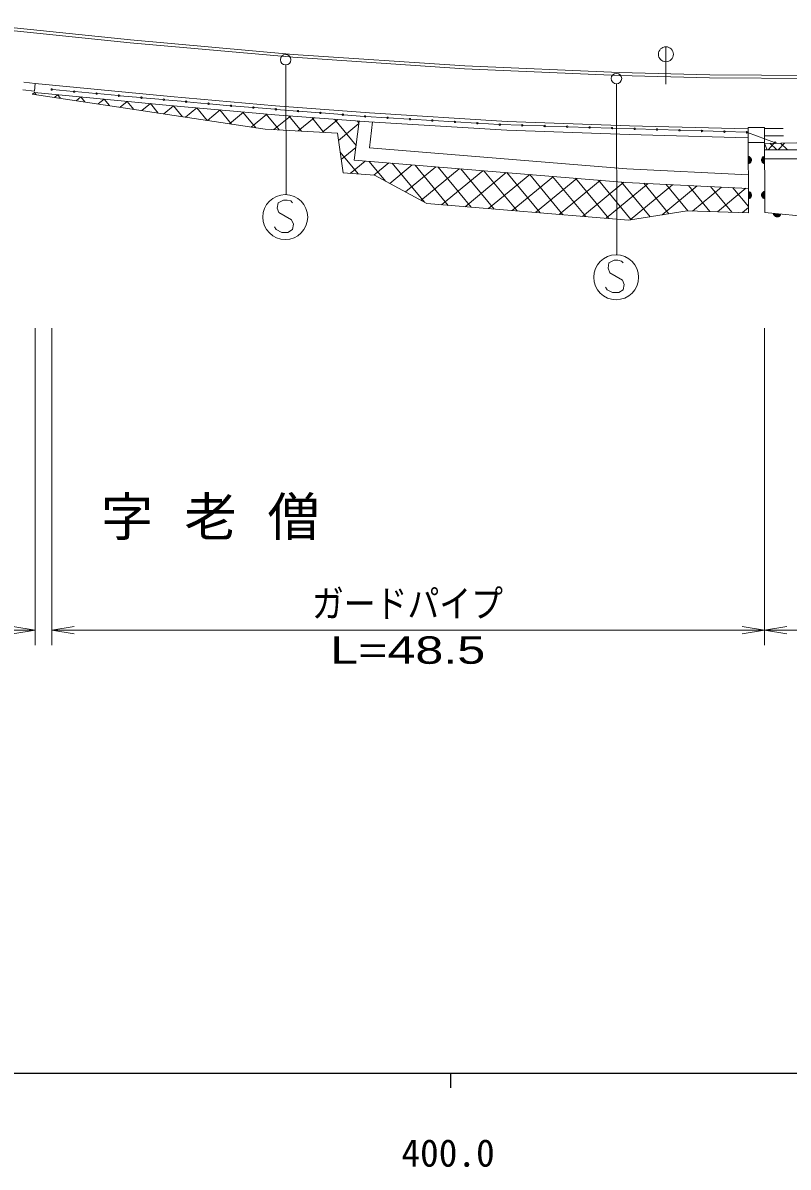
# Model space of a CAD drawing. Units: millimetres, scale not verified. Extents: x 40000 to 680000, y 20000 to 380000.
# Drawn here: x 439450 to 490552, y 198715 to 275129 of the extents above; entities that cross this region are included whole.
import ezdxf
from ezdxf.enums import TextEntityAlignment as Align

# ---------------------------------------------------------------- set-up
doc = ezdxf.new("R2010")
doc.units = ezdxf.units.MM
doc.header["$LTSCALE"] = 1000
doc.layers.add('M-BMK-HTXT', color=7, linetype='Continuous')
for name, color, linetype, lineweight in [('M-STR-HTXT', 7, 'Continuous', 13), ('M-STR-STRC', 7, 'Continuous', 13), ('M-TTL-BAND', 7, 'Continuous', 25), ('M-WORK', 1, 'Continuous', 13)]:
    doc.layers.add(name, color=color, linetype=linetype, lineweight=lineweight)
doc.styles.add('ＭＳ ゴシック', font='')
doc.styles.add('ＭＳ Ｐゴシック', font='')
doc.styles.get('ＭＳ ゴシック').set_extended_font_data('MS Gothic')
doc.styles.get('ＭＳ Ｐゴシック').set_extended_font_data('MS PGothic')

# ---------------------------------------------------------------- blocks, each defined once
blk = doc.blocks.new('open_arrow')
at = {"color": 0, "linetype": 'Continuous', "lineweight": -2}
blk.add_lwpolyline([(7.5, 1.25), (0, 0), (7.5, -1.25)], dxfattribs=at)

msp = doc.modelspace()

# ---------------------------------------------------------------- linework, layer by layer
at = {"layer": 'M-STR-HTXT'}
for p, q in [((440279, 233576), (440279, 254735)), ((441379, 254735), (441379, 233576)), ((488975, 254735), (488975, 233576)), ((407893, 234576), (440279, 234576)), ((441379, 234576), (488975, 234576)), ((488975, 234576), (522077, 234576))]:
    msp.add_line(p, q, dxfattribs=at)
at = {"layer": 'M-STR-STRC'}
for p, q in [((457000, 272320), (457037, 263683)), ((441429, 270676), (442826, 270549)), ((442925, 270540), (444322, 270413)), ((479091, 271058), (479106, 259622)), ((444422, 270404), (445819, 270277)), ((445918, 270268), (447315, 270142)), ((447415, 270133), (448811, 270006)), ((448911, 269997), (450308, 269870)), ((450407, 269861), (451804, 269734)), ((451904, 269725), (453300, 269599)), ((453400, 269590), (454793, 269479)), ((454892, 269472), (456285, 269361)), ((456385, 269353), (457777, 269242)), ((457877, 269234), (459269, 269123)), ((459369, 269115), (460762, 269005)), ((460861, 268997), (462254, 268886)), ((462354, 268879), (463752, 268794)), ((463852, 268788), (465251, 268703)), ((465351, 268697), (466750, 268612)), ((466849, 268606), (468248, 268521)), ((468348, 268515), (469747, 268430)), ((469847, 268424), (471245, 268339)), ((471345, 268334), (472746, 268290)), ((472846, 268287), (474246, 268243)), ((474346, 268240), (475746, 268197)), ((475846, 268194), (477246, 268150)), ((477346, 268147), (478747, 268103)), ((478847, 268100), (480247, 268056)), ((480347, 268053), (481747, 268009)), ((481847, 268006), (483247, 267963)), ((483347, 267959), (484748, 267916)), ((484847, 267913), (486248, 267869)), ((486348, 267866), (487748, 267822)), ((487845, 267803), (489647, 267146)), ((456493, 263120), (456433, 262760)), ((456853, 263300), (456493, 263120)), ((457093, 263300), (456853, 263300)), ((457333, 263240), (457093, 263300)), ((457453, 263120), (457333, 263240)), ((456433, 262760), (456553, 262460)), ((456553, 262460), (457393, 261980)), ((456373, 261320), (456253, 261500)), ((457393, 261980), (457513, 261680)), ((457513, 261680), (457453, 261320)), ((456733, 261140), (456373, 261320)), ((457153, 261140), (456733, 261140)), ((457453, 261320), (457153, 261140)), ((478587, 259098), (478527, 258738)), ((478947, 259278), (478587, 259098)), ((479187, 259278), (478947, 259278)), ((479427, 259218), (479187, 259278)), ((479547, 259098), (479427, 259218)), ((478527, 258738), (478647, 258438)), ((478647, 258438), (479487, 257958)), ((479487, 257958), (479607, 257658)), ((479607, 257658), (479547, 257298)), ((478467, 257298), (478347, 257478)), ((478827, 257118), (478467, 257298)), ((479247, 257118), (478827, 257118)), ((479547, 257298), (479247, 257118))]:
    msp.add_line(p, q, dxfattribs=at)
for centre, radius in [((456999, 272670), 350), ((479091, 271408), 350), ((441379, 270680), 50), ((442876, 270544), 50), ((444372, 270409), 50), ((445868, 270273), 50), ((447365, 270137), 50), ((448861, 270001), 50), ((450357, 269866), 50), ((451854, 269730), 50), ((453350, 269594), 50), ((454843, 269475), 50), ((456335, 269357), 50), ((457827, 269238), 50), ((459319, 269119), 50), ((460812, 269001), 50), ((462304, 268882), 50), ((463802, 268791), 50), ((465301, 268700), 50), ((466800, 268609), 50), ((468298, 268518), 50), ((469797, 268427), 50), ((471295, 268336), 50), ((472796, 268289), 50), ((474296, 268242), 50), ((475796, 268195), 50), ((477296, 268148), 50), ((478797, 268101), 50), ((480297, 268055), 50), ((481797, 268008), 50), ((483297, 267961), 50), ((484798, 267914), 50), ((486298, 267867), 50), ((487798, 267820), 50), ((489694, 267129), 50), ((456973, 262160), 1500), ((479067, 258138), 1500)]:
    msp.add_circle(centre, radius, dxfattribs=at)
at = {"layer": 'M-TTL-BAND'}
for p, q in [((40000, 205000), (579000, 205000)), ((468000, 205000), (468000, 204000))]:
    msp.add_line(p, q, dxfattribs=at)
at = {"layer": 'M-WORK'}
for p, q in [((446635, 274000), (435788, 275129)), ((446616, 273801), (435765, 274930)), ((457480, 272829), (446616, 273801)), ((457496, 273028), (446635, 274000)), ((468942, 272060), (457480, 272829)), ((468953, 272260), (457496, 273028)), ((482389, 273532), (482389, 271032)), ((479262, 271607), (468942, 272060)), ((479270, 271807), (468953, 272260)), ((485310, 271449), (479262, 271607)), ((485314, 271649), (479267, 271807)), ((496226, 271380), (485310, 271449)), ((496225, 271580), (485314, 271649)), ((439451, 270667), (440221, 270577)), ((439508, 271164), (440279, 271074)), ((440279, 271074), (440221, 270577)), ((440279, 271074), (449304, 270218)), ((455629, 268034), (440074, 270378)), ((440098, 270374), (440222, 270477)), ((440337, 270338), (440222, 270477)), ((440222, 270477), (449250, 269621)), ((441559, 270154), (441771, 270330)), ((441967, 270092), (441771, 270330)), ((443019, 269934), (443320, 270183)), ((443598, 269847), (443320, 270183)), ((444479, 269714), (444868, 270036)), ((445228, 269601), (444868, 270036)), ((445939, 269494), (446417, 269889)), ((446859, 269355), (446417, 269889)), ((447399, 269274), (447966, 269742)), ((448489, 269110), (447966, 269742)), ((449304, 270218), (456324, 269579)), ((448859, 269054), (449516, 269596)), ((449250, 269621), (456275, 268981)), ((450120, 268864), (449514, 269597)), ((450319, 268834), (451071, 269455)), ((451750, 268618), (451057, 269456)), ((451779, 268614), (452626, 269313)), ((453381, 268372), (452601, 269316)), ((453240, 268394), (454181, 269172)), ((455011, 268127), (454144, 269175)), ((454700, 268174), (455736, 269030)), ((456558, 267982), (455688, 269035)), ((456275, 268981), (462547, 268521)), ((456324, 269579), (462588, 269119)), ((462588, 269119), (471788, 268554)), ((456217, 268001), (457311, 268905)), ((458053, 267900), (457216, 268912)), ((457836, 267912), (458896, 268789)), ((459548, 267818), (458736, 268800)), ((459454, 267823), (460481, 268672)), ((461702, 266939), (460255, 268689)), ((460527, 267283), (461880, 268401)), ((461583, 265960), (461900, 268568)), ((461885, 268444), (461775, 268577)), ((462547, 268521), (471759, 267954)), ((462589, 266780), (462800, 268513)), ((471788, 268554), (479960, 268265)), ((479960, 268265), (487873, 268046)), ((460457, 267768), (455629, 268034)), ((460841, 265117), (460457, 267768)), ((471759, 267954), (479941, 267666)), ((479941, 267666), (487856, 267446)), ((487881, 268140), (488972, 268145)), ((487910, 262453), (487881, 268140)), ((522194, 267593), (488969, 267081)), ((488972, 268145), (489001, 262459)), ((490232, 268081), (488973, 268080)), ((490236, 267581), (488975, 267580)), ((460712, 266008), (461687, 266814)), ((479783, 265373), (462589, 266780)), ((488977, 267145), (487886, 267140)), ((488969, 267081), (488977, 267145)), ((489155, 266660), (488969, 267081)), ((489620, 267091), (489212, 266659)), ((489335, 267086), (489789, 266657)), ((490318, 267101), (489898, 266657)), ((490051, 267097), (490520, 266655)), ((461845, 265040), (460641, 266496)), ((479724, 264475), (461583, 265960)), ((487893, 265717), (487891, 266217)), ((487891, 266217), (487951, 266197)), ((487931, 266197), (487933, 265737)), ((487951, 266197), (488001, 266167)), ((487973, 265757), (487971, 266177)), ((488001, 266167), (488051, 266117)), ((488011, 266147), (488013, 265787)), ((488051, 266117), (488082, 266067)), ((488053, 265827), (488051, 266107)), ((488082, 266067), (488102, 266008)), ((488082, 266047), (488083, 265887)), ((488102, 265928), (488083, 265867)), ((488102, 266008), (488102, 265928)), ((488773, 266013), (488793, 266073)), ((488774, 265933), (488773, 266013)), ((488794, 265873), (488774, 265933)), ((488793, 266073), (488823, 266123)), ((488804, 265873), (488803, 266073)), ((488823, 266123), (488872, 266173)), ((488833, 266123), (488834, 265823)), ((488864, 265793), (488862, 266153)), ((488872, 266173), (488922, 266203)), ((488892, 266183), (488894, 265763)), ((488922, 266203), (488982, 266224)), ((488924, 265753), (488922, 266193)), ((488952, 266203), (488955, 265743)), ((498902, 266624), (488980, 266660)), ((488982, 266224), (488985, 265724)), ((498906, 266024), (488983, 266060)), ((461316, 265081), (462308, 265900)), ((463674, 264554), (462579, 265878)), ((462895, 264959), (463879, 265772)), ((463950, 264404), (465450, 265643)), ((466264, 263147), (464110, 265753)), ((464992, 263838), (467020, 265515)), ((467860, 262944), (465641, 265628)), ((466034, 263272), (468591, 265386)), ((469391, 262818), (467172, 265502)), ((467409, 262981), (470162, 265258)), ((470922, 262693), (468703, 265377)), ((472454, 262567), (470234, 265252)), ((487897, 264974), (479783, 265373)), ((487953, 265737), (487893, 265717)), ((488003, 265767), (487953, 265737)), ((488053, 265817), (488003, 265767)), ((488083, 265867), (488053, 265817)), ((488824, 265823), (488794, 265873)), ((488874, 265773), (488824, 265823)), ((488925, 265743), (488874, 265773)), ((488985, 265724), (488925, 265743)), ((462934, 264956), (460841, 265117)), ((466421, 263063), (462934, 264956)), ((468979, 262852), (471733, 265129)), ((470549, 262723), (473303, 265001)), ((473985, 262441), (471765, 265127)), ((472119, 262594), (474874, 264872)), ((475517, 262315), (473295, 265001)), ((473689, 262465), (476445, 264744)), ((477048, 262189), (474826, 264876)), ((475259, 262336), (478016, 264615)), ((478579, 262063), (476357, 264751)), ((476830, 262207), (479587, 264486)), ((480073, 261983), (477888, 264625)), ((478400, 262078), (481211, 264402)), ((481334, 262184), (479419, 264500)), ((487902, 264072), (479724, 264475)), ((482596, 262384), (480916, 264416)), ((479997, 261971), (482840, 264322)), ((482134, 262311), (484469, 264241)), ((483866, 262575), (482403, 264343)), ((485329, 262531), (483891, 264270)), ((484168, 262566), (486098, 264161)), ((486793, 262487), (485379, 264196)), ((485834, 262516), (487727, 264081)), ((487908, 262864), (486867, 264123)), ((487905, 263370), (487903, 263870)), ((487903, 263870), (487963, 263850)), ((487943, 263850), (487945, 263390)), ((487963, 263850), (488013, 263821)), ((487985, 263411), (487983, 263831)), ((488013, 263821), (488063, 263771)), ((488023, 263801), (488025, 263441)), ((488063, 263771), (488093, 263721)), ((488065, 263481), (488063, 263761)), ((488093, 263721), (488114, 263661)), ((488094, 263701), (488094, 263541)), ((488114, 263661), (488114, 263581)), ((488785, 263669), (488805, 263730)), ((488785, 263589), (488785, 263669)), ((488805, 263730), (488834, 263780)), ((488816, 263530), (488815, 263730)), ((488834, 263780), (488884, 263830)), ((488844, 263780), (488846, 263480)), ((488876, 263450), (488874, 263810)), ((488884, 263830), (488934, 263860)), ((488904, 263840), (488906, 263420)), ((488934, 263860), (488994, 263880)), ((488936, 263410), (488934, 263850)), ((488964, 263860), (488966, 263400)), ((488994, 263880), (488997, 263381)), ((479894, 261955), (466421, 263063)), ((487965, 263390), (487905, 263370)), ((488015, 263421), (487965, 263390)), ((488065, 263471), (488015, 263421)), ((488094, 263521), (488065, 263471)), ((488114, 263581), (488094, 263521)), ((488806, 263530), (488785, 263589)), ((488836, 263480), (488806, 263530)), ((488886, 263430), (488836, 263480)), ((488936, 263400), (488886, 263430)), ((488997, 263381), (488936, 263400)), ((483808, 262576), (479894, 261955)), ((487910, 262447), (483808, 262576)), ((487500, 262466), (487908, 262803)), ((492278, 262148), (489001, 262459)), ((489572, 262405), (490069, 262358)), ((489586, 262343), (489572, 262405)), ((489611, 262291), (489586, 262343)), ((489589, 262373), (490047, 262330)), ((490034, 262301), (489596, 262342)), ((489603, 262311), (490021, 262272)), ((489656, 262236), (489611, 262291)), ((489988, 262245), (489630, 262279)), ((489703, 262201), (489656, 262236)), ((489657, 262246), (489956, 262218)), ((489761, 262176), (489703, 262201)), ((489903, 262192), (489704, 262211)), ((489840, 262168), (489761, 262176)), ((489902, 262183), (489840, 262168)), ((489955, 262208), (489902, 262183)), ((490009, 262253), (489955, 262208)), ((490044, 262300), (490009, 262253)), ((490069, 262358), (490044, 262300))]:
    msp.add_line(p, q, dxfattribs=at)
msp.add_circle((482389, 273032), 500, dxfattribs=at)

# ---------------------------------------------------------------- block references
at = {"layer": 'M-STR-HTXT', "xscale": 200, "yscale": 200, "rotation": 180}
for p in [(440279, 234576), (488975, 234576)]:
    msp.add_blockref('open_arrow', p, dxfattribs=at)
at = {"layer": 'M-STR-HTXT', "xscale": 200, "yscale": 200}
for p in [(441379, 234576), (488975, 234576)]:
    msp.add_blockref('open_arrow', p, dxfattribs=at)

# ---------------------------------------------------------------- texts
at = {"layer": 'M-BMK-HTXT', "insert": (444656, 240584), "char_height": 2566, "attachment_point": 7, "style": 'ＭＳ Ｐゴシック'}
msp.add_mtext('\\T1.59;字老僧', dxfattribs=at)
at = {"layer": 'M-STR-HTXT', "style": 'ＭＳ Ｐゴシック', "width": 0.85}
msp.add_text('ガードパイプ', height=1833, dxfattribs=at).set_placement((458758, 234884), align=Align.BOTTOM_LEFT)
at = {"layer": 'M-STR-HTXT', "style": 'ＭＳ Ｐゴシック', "width": 1.4}
msp.add_text('L=48.5', height=1833, dxfattribs=at).set_placement((465146, 231778), align=Align.BOTTOM_CENTER)
at = {"layer": 'M-TTL-BAND', "style": 'ＭＳ ゴシック'}
msp.add_text('400.0', height=1833, dxfattribs=at).set_placement((467844, 198195), align=Align.BOTTOM_CENTER)

doc.saveas('drawing.dxf')
